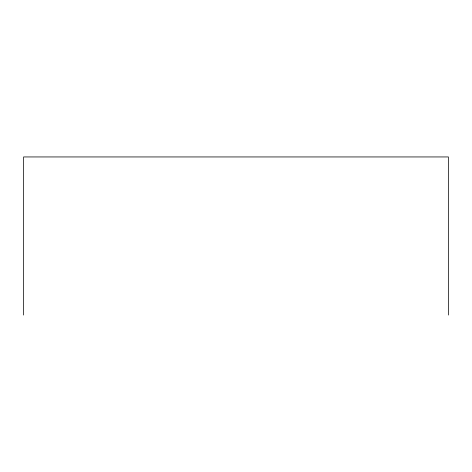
<?xml version="1.0" encoding="UTF-8"?>
<svg xmlns="http://www.w3.org/2000/svg" width="472" height="472" viewBox="0 0 472 472"><rect width="100%" height="100%" fill="white"/><g stroke="black" fill="none" stroke-linecap="round" stroke-linejoin="round"><path stroke-width="0.71" d="M448.4 315.054L448.4 156.946L23.6 156.946L23.6 315.054"/></g></svg>
